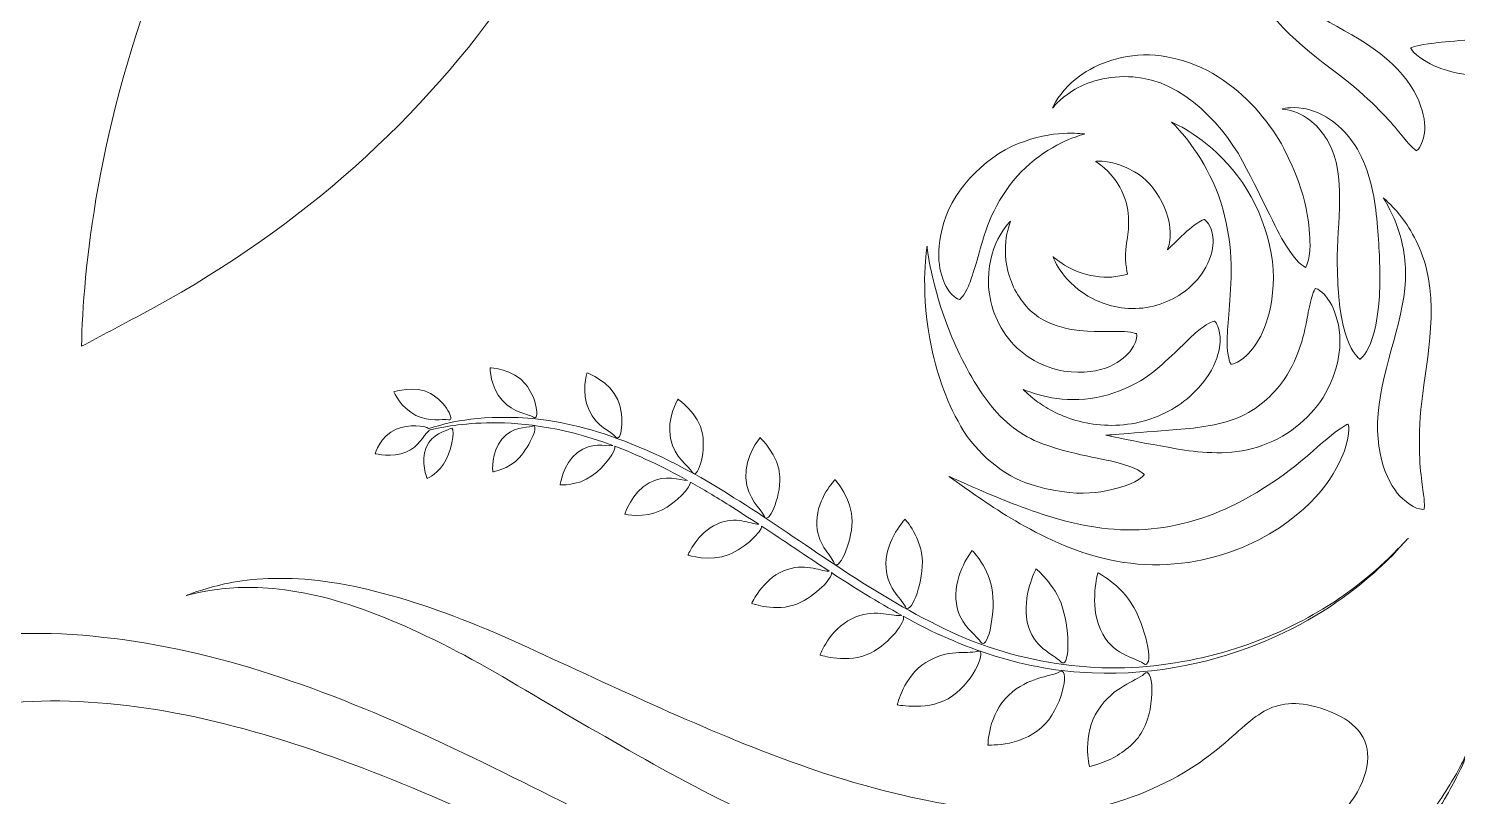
# Model space of a CAD drawing. Extents: x 272 to 570, y -510 to -85.
# Drawn here: x 366.2 to 419.9, y -322.7 to -293.9 of the extents above; entities that cross this region are included whole.
import ezdxf

# ---------------------------------------------------------------- set-up
doc = ezdxf.new("R2010")
doc.units = 0
doc.header["$MEASUREMENT"] = 0
doc.layers.add('Layer 1', color=7, linetype='Continuous')

msp = doc.modelspace()

# ---------------------------------------------------------------- linework, layer by layer
at = {"layer": 'Layer 1', "lineweight": 0}
for points, knots in [([(557.26, -428.987), (551.308, -387.897), (537.651, -351.436), (504.284, -324.924), (502.179, -323.251), (500.029, -321.698), (497.857, -320.198), (497.85, -320.186), (497.849, -320.178), (497.842, -320.165), (494.07, -313.318), (475.261, -287.817), (472.652, -270.415), (472.125, -266.903), (471.92, -263.338), (471.692, -259.797), (470.763, -245.379), (470.267, -230.936), (468.889, -216.548), (468.212, -209.477), (467.389, -202.387), (465.949, -195.426), (464.849, -190.104), (463.985, -182.192), (458.986, -178.931), (455.472, -176.638), (450.202, -176.753), (446.204, -175.918), (440.837, -174.796), (435.555, -173.309), (430.318, -171.692), (429.925, -171.571), (429.532, -171.483), (429.139, -171.379), (426.731, -165.821), (426.432, -160.379), (426.558, -157.057), (434.156, -153.314), (439.591, -143.29), (439.563, -131.489), (439.532, -118.154), (432.541, -107.109), (423.369, -104.865), (427.037, -103.332), (429.611, -99.709), (429.601, -95.486), (429.588, -89.887), (425.038, -85.359), (419.439, -85.373), (413.84, -85.386), (409.312, -89.936), (409.325, -95.534), (409.336, -99.876), (412.079, -103.564), (415.92, -104.999), (407.017, -107.569), (400.346, -118.5), (400.377, -131.582), (400.405, -143.383), (405.887, -153.381), (413.503, -157.088), (413.644, -160.387), (413.376, -165.778), (411.04, -171.308), (404.952, -172.487), (398.92, -174.461), (393.031, -175.989), (388.501, -177.164), (383.193, -176.433), (379.119, -179.12), (374.136, -182.405), (373.309, -190.321), (372.234, -195.648), (370.828, -202.617), (370.038, -209.71), (369.395, -216.784), (368.085, -231.178), (367.658, -245.623), (366.797, -260.046), (366.586, -263.588), (366.398, -267.154), (365.888, -270.669), (363.36, -288.082), (344.039, -315.749), (340.3, -322.614), (340.296, -322.62), (340.296, -322.624), (340.293, -322.63), (339.113, -323.503), (337.94, -324.392), (336.781, -325.322), (303.541, -351.992), (290.057, -388.517), (284.3, -429.635), (280.539, -456.493), (275.992, -483.154), (271.989, -509.907), (271.989, -509.907), (569.901, -509.907), (569.901, -509.907), (565.771, -483.169), (561.148, -455.828), (557.26, -428.987)], [0, 0, 0, 0, 1, 1, 1, 2, 2, 2, 3, 3, 3, 4, 4, 4, 5, 5, 5, 6, 6, 6, 7, 7, 7, 8, 8, 8, 9, 9, 9, 10, 10, 10, 11, 11, 11, 12, 12, 12, 13, 13, 13, 14, 14, 14, 15, 15, 15, 16, 16, 16, 17, 17, 17, 18, 18, 18, 19, 19, 19, 20, 20, 20, 21, 21, 21, 22, 22, 22, 23, 23, 23, 24, 24, 24, 25, 25, 25, 26, 26, 26, 27, 27, 27, 28, 28, 28, 29, 29, 29, 30, 30, 30, 31, 31, 31, 32, 32, 32, 33, 33, 33, 34, 34, 34, 34]), ([(371.358, -291.203), (375.047, -282.062), (385.612, -254.683), (385.882, -248.326), (385.996, -245.657), (385.813, -240.041), (385.562, -234.423), (390.387, -248.175), (392.677, -260.18), (390.596, -275.981), (388.926, -288.665), (381.632, -298.737), (370.441, -304.674), (369.702, -305.066), (368.97, -305.456), (368.233, -305.847), (368.298, -303.07), (368.795, -297.556), (371.358, -291.203)], [0, 0, 0, 0, 1, 1, 1, 2, 2, 2, 3, 3, 3, 4, 4, 4, 5, 5, 5, 6, 6, 6, 6]), ([(418.832, -295.252), (418.179, -294.91), (418.106, -294.661), (418.106, -294.661), (418.106, -294.661), (418.324, -294.535), (418.985, -294.472), (419.643, -294.376), (420.758, -294.408), (422.543, -293.864), (423.431, -293.585), (424.42, -293.122), (425.274, -292.43), (426.13, -291.752), (426.829, -290.81), (427.343, -289.883), (427.863, -288.956), (428.232, -288.063), (428.497, -287.426), (428.757, -286.786), (428.916, -286.397), (428.916, -286.397), (428.916, -286.397), (428.848, -286.812), (428.736, -287.496), (428.612, -288.179), (428.434, -289.137), (428.07, -290.207), (427.71, -291.271), (427.119, -292.46), (426.186, -293.414), (425.272, -294.369), (424.107, -295.042), (423.026, -295.38), (420.828, -296.044), (419.463, -295.555), (418.832, -295.252)], [0, 0, 0, 0, 1, 1, 1, 2, 2, 2, 3, 3, 3, 4, 4, 4, 5, 5, 5, 6, 6, 6, 7, 7, 7, 8, 8, 8, 9, 9, 9, 10, 10, 10, 11, 11, 11, 12, 12, 12, 12]), ([(416.155, -296.268), (415.215, -295.42), (413.385, -294.357), (412.51, -292.846), (412.079, -292.112), (411.923, -291.391), (411.878, -290.888), (411.834, -290.381), (411.876, -290.084), (411.876, -290.084), (411.876, -290.084), (411.936, -290.382), (412.12, -290.829), (412.302, -291.274), (412.634, -291.861), (413.144, -292.366), (414.144, -293.403), (415.933, -293.982), (417.194, -295.063), (418.441, -296.131), (418.699, -297.283), (418.614, -297.834), (418.537, -298.408), (418.314, -298.51), (418.314, -298.51), (418.314, -298.51), (418.128, -298.384), (417.842, -298.025), (417.542, -297.668), (417.144, -297.132), (416.155, -296.268)], [0, 0, 0, 0, 1, 1, 1, 2, 2, 2, 3, 3, 3, 4, 4, 4, 5, 5, 5, 6, 6, 6, 7, 7, 7, 8, 8, 8, 9, 9, 9, 10, 10, 10, 10]), ([(414.157, -302.889), (414.157, -302.889), (413.927, -302.805), (413.562, -302.274), (413.177, -301.755), (412.75, -300.737), (411.947, -299.185), (411.189, -297.66), (409.572, -295.844), (407.683, -295.745), (406.768, -295.669), (405.93, -295.931), (405.418, -296.263), (404.89, -296.585), (404.664, -296.916), (404.664, -296.916), (404.664, -296.916), (404.793, -296.54), (405.262, -296.07), (405.716, -295.594), (406.564, -295.081), (407.662, -294.95), (408.76, -294.803), (410.06, -295.16), (411.066, -295.865), (412.087, -296.557), (412.863, -297.524), (413.345, -298.426), (414.282, -300.25), (414.311, -301.405), (414.324, -302.046), (414.309, -302.697), (414.157, -302.889), (414.157, -302.889)], [0, 0, 0, 0, 1, 1, 1, 2, 2, 2, 3, 3, 3, 4, 4, 4, 5, 5, 5, 6, 6, 6, 7, 7, 7, 8, 8, 8, 9, 9, 9, 10, 10, 10, 11, 11, 11, 11]), ([(415.354, -303.017), (415.289, -301.55), (415.683, -299.691), (415.144, -298.455), (414.88, -297.828), (414.409, -297.367), (414, -297.161), (413.587, -296.949), (413.276, -296.949), (413.276, -296.949), (413.276, -296.949), (413.563, -296.842), (414.078, -296.925), (414.585, -297.006), (415.286, -297.354), (415.823, -298.039), (416.368, -298.732), (416.643, -299.682), (416.766, -300.564), (416.885, -301.454), (416.927, -302.263), (416.945, -302.992), (416.99, -305.883), (416.201, -306.331), (416.201, -306.331), (416.201, -306.331), (415.399, -305.908), (415.354, -303.017)], [0, 0, 0, 0, 1, 1, 1, 2, 2, 2, 3, 3, 3, 4, 4, 4, 5, 5, 5, 6, 6, 6, 7, 7, 7, 8, 8, 8, 9, 9, 9, 9]), ([(410.57, -299.452), (409.968, -298.214), (409.132, -297.44), (409.132, -297.44), (409.132, -297.44), (410.192, -297.858), (411.225, -299), (412.283, -300.096), (413.053, -302.037), (412.94, -303.558), (412.858, -305.075), (412.302, -305.839), (411.955, -306.182), (411.587, -306.531), (411.359, -306.519), (411.359, -306.519), (411.359, -306.519), (411.24, -306.333), (411.222, -305.872), (411.191, -305.408), (411.288, -304.694), (411.351, -303.494), (411.436, -302.296), (411.21, -300.684), (410.57, -299.452)], [0, 0, 0, 0, 1, 1, 1, 2, 2, 2, 3, 3, 3, 4, 4, 4, 5, 5, 5, 6, 6, 6, 7, 7, 7, 8, 8, 8, 8]), ([(403.99, -298.858), (403.046, -299.573), (402.376, -300.745), (402.104, -301.693), (401.81, -302.634), (401.677, -303.221), (401.506, -303.59), (401.347, -303.96), (401.178, -304.093), (401.178, -304.093), (401.178, -304.093), (400.959, -304.056), (400.715, -303.672), (400.489, -303.301), (400.191, -302.493), (400.592, -301.197), (400.963, -299.882), (402.333, -298.562), (403.609, -298.159), (404.239, -297.93), (404.817, -297.861), (405.22, -297.854), (405.626, -297.847), (405.862, -297.884), (405.862, -297.884), (405.862, -297.884), (404.899, -298.124), (403.99, -298.858)], [0, 0, 0, 0, 1, 1, 1, 2, 2, 2, 3, 3, 3, 4, 4, 4, 5, 5, 5, 6, 6, 6, 7, 7, 7, 8, 8, 8, 9, 9, 9, 9]), ([(407.472, -301.757), (407.56, -301.245), (407.558, -300.511), (407.184, -299.877), (406.844, -299.25), (406.278, -298.91), (406.278, -298.91), (406.278, -298.91), (406.94, -298.819), (407.738, -299.306), (408.549, -299.731), (409.229, -300.986), (409.051, -301.955), (409.035, -302.063), (409, -302.138), (408.975, -302.232), (409.374, -301.855), (409.659, -301.553), (409.888, -301.374), (410.152, -301.153), (410.353, -301.09), (410.353, -301.09), (410.353, -301.09), (410.554, -301.18), (410.655, -301.585), (410.744, -301.964), (410.721, -302.806), (409.789, -303.651), (409.325, -304.055), (408.642, -304.379), (407.915, -304.422), (407.194, -304.473), (406.506, -304.265), (405.994, -303.964), (405.477, -303.661), (405.134, -303.272), (404.941, -302.979), (404.748, -302.682), (404.681, -302.487), (404.681, -302.487), (404.681, -302.487), (405.318, -303.089), (406.276, -303.22), (406.694, -303.295), (407.102, -303.245), (407.481, -303.14), (407.414, -302.875), (407.353, -302.406), (407.472, -301.757)], [0, 0, 0, 0, 1, 1, 1, 2, 2, 2, 3, 3, 3, 4, 4, 4, 5, 5, 5, 6, 6, 6, 7, 7, 7, 8, 8, 8, 9, 9, 9, 10, 10, 10, 11, 11, 11, 12, 12, 12, 13, 13, 13, 14, 14, 14, 15, 15, 15, 16, 16, 16, 16]), ([(418.562, -311.228), (418.64, -311.728), (418.608, -311.956), (418.608, -311.956), (418.608, -311.956), (418.367, -312.034), (417.88, -311.636), (417.404, -311.263), (416.735, -310.172), (416.877, -308.373), (417.02, -306.555), (417.957, -304.678), (417.908, -303.065), (417.902, -302.262), (417.691, -301.541), (417.478, -301.051), (417.265, -300.558), (417.074, -300.281), (417.074, -300.281), (417.074, -300.281), (417.337, -300.486), (417.691, -300.923), (418.042, -301.356), (418.472, -302.048), (418.696, -302.958), (419.167, -304.819), (418.542, -307.068), (418.463, -308.493), (418.36, -309.967), (418.496, -310.719), (418.562, -311.228)], [0, 0, 0, 0, 1, 1, 1, 2, 2, 2, 3, 3, 3, 4, 4, 4, 5, 5, 5, 6, 6, 6, 7, 7, 7, 8, 8, 8, 9, 9, 9, 10, 10, 10, 10]), ([(402.697, -301.679), (402.912, -301.316), (403.091, -301.147), (403.091, -301.147), (403.091, -301.147), (402.993, -301.379), (402.931, -301.764), (402.868, -302.147), (402.874, -302.688), (403.047, -303.23), (403.219, -303.771), (403.558, -304.298), (403.983, -304.633), (404.4, -304.974), (404.911, -305.131), (405.359, -305.211), (406.264, -305.348), (406.833, -305.271), (407.225, -305.291), (407.616, -305.294), (407.817, -305.373), (407.817, -305.373), (407.817, -305.373), (407.894, -305.589), (407.614, -305.984), (407.352, -306.344), (406.572, -306.996), (405.087, -306.779), (404.368, -306.657), (403.546, -306.249), (403.009, -305.556), (402.468, -304.878), (402.252, -304.039), (402.259, -303.335), (402.266, -302.621), (402.486, -302.04), (402.697, -301.679)], [0, 0, 0, 0, 1, 1, 1, 2, 2, 2, 3, 3, 3, 4, 4, 4, 5, 5, 5, 6, 6, 6, 7, 7, 7, 8, 8, 8, 9, 9, 9, 10, 10, 10, 11, 11, 11, 12, 12, 12, 12]), ([(399.956, -302.093), (399.956, -302.093), (400.109, -303.596), (400.823, -305.343), (401.176, -306.207), (401.66, -307.158), (402.245, -307.93), (402.832, -308.717), (403.529, -309.213), (404.25, -309.487), (405.711, -310.01), (406.795, -310.07), (407.365, -310.289), (407.955, -310.47), (408.107, -310.657), (408.107, -310.657), (408.107, -310.657), (407.984, -310.867), (407.385, -311.084), (406.795, -311.243), (405.671, -311.66), (403.66, -310.964), (402.659, -310.601), (401.659, -309.691), (401.118, -308.66), (400.551, -307.632), (400.244, -306.548), (400.059, -305.562), (399.697, -303.58), (399.956, -302.093), (399.956, -302.093)], [0, 0, 0, 0, 1, 1, 1, 2, 2, 2, 3, 3, 3, 4, 4, 4, 5, 5, 5, 6, 6, 6, 7, 7, 7, 8, 8, 8, 9, 9, 9, 10, 10, 10, 10]), ([(409.637, -308.944), (410.459, -308.872), (411.341, -308.719), (412.012, -308.331), (412.697, -307.949), (413.215, -307.363), (413.533, -306.81), (414.144, -305.69), (414.178, -304.853), (414.305, -304.365), (414.397, -303.866), (414.522, -303.674), (414.522, -303.674), (414.522, -303.674), (414.765, -303.697), (415.085, -304.209), (415.349, -304.686), (415.831, -305.883), (414.908, -307.61), (414.435, -308.435), (413.58, -309.193), (412.555, -309.559), (411.514, -309.937), (410.462, -309.861), (409.614, -309.739), (407.924, -309.46), (406.665, -309.181), (406.665, -309.181), (406.665, -309.181), (407.964, -309.077), (409.637, -308.944)], [0, 0, 0, 0, 1, 1, 1, 2, 2, 2, 3, 3, 3, 4, 4, 4, 5, 5, 5, 6, 6, 6, 7, 7, 7, 8, 8, 8, 9, 9, 9, 10, 10, 10, 10]), ([(405.648, -307.838), (406.841, -307.822), (408.046, -307.212), (408.759, -306.541), (409.492, -305.889), (409.888, -305.439), (410.214, -305.196), (410.529, -304.945), (410.741, -304.903), (410.741, -304.903), (410.741, -304.903), (410.919, -305.038), (410.95, -305.499), (410.97, -305.937), (410.834, -306.819), (409.798, -307.745), (409.281, -308.192), (408.557, -308.576), (407.772, -308.725), (406.991, -308.881), (406.194, -308.814), (405.542, -308.626), (404.886, -308.437), (404.377, -308.136), (404.051, -307.89), (403.723, -307.642), (403.561, -307.462), (403.561, -307.462), (403.561, -307.462), (404.475, -307.894), (405.648, -307.838)], [0, 0, 0, 0, 1, 1, 1, 2, 2, 2, 3, 3, 3, 4, 4, 4, 5, 5, 5, 6, 6, 6, 7, 7, 7, 8, 8, 8, 9, 9, 9, 10, 10, 10, 10]), ([(383.564, -306.651), (383.564, -306.651), (384.442, -306.704), (384.882, -307.248), (385.327, -307.78), (385.426, -308.668), (385.19, -308.509), (384.942, -308.348), (384.47, -308.37), (384.022, -307.873), (383.565, -307.375), (383.564, -306.651), (383.564, -306.651)], [0, 0, 0, 0, 1, 1, 1, 2, 2, 2, 3, 3, 3, 4, 4, 4, 4]), ([(387.199, -306.839), (387.199, -306.839), (388.076, -307.168), (388.351, -307.857), (388.637, -308.533), (388.478, -309.486), (388.282, -309.25), (388.073, -309.013), (387.579, -308.893), (387.274, -308.237), (386.958, -307.59), (387.199, -306.839), (387.199, -306.839)], [0, 0, 0, 0, 1, 1, 1, 2, 2, 2, 3, 3, 3, 4, 4, 4, 4]), ([(379.953, -307.55), (379.953, -307.55), (380.754, -307.295), (381.326, -307.614), (381.901, -307.933), (382.263, -308.668), (382.007, -308.608), (381.739, -308.55), (381.338, -308.713), (380.782, -308.439), (380.215, -308.163), (379.953, -307.55), (379.953, -307.55)], [0, 0, 0, 0, 1, 1, 1, 2, 2, 2, 3, 3, 3, 4, 4, 4, 4]), ([(391.159, -310.581), (390.989, -310.293), (390.494, -310.056), (390.336, -309.306), (390.171, -308.552), (390.613, -307.832), (390.613, -307.832), (390.613, -307.832), (391.401, -308.366), (391.532, -309.134), (391.671, -309.898), (391.321, -310.868), (391.159, -310.581)], [0, 0, 0, 0, 1, 1, 1, 2, 2, 2, 3, 3, 3, 4, 4, 4, 4]), ([(412.668, -316.893), (410.857, -317.661), (408.575, -318.204), (406.15, -318.093), (403.72, -318.024), (401.228, -317.191), (399.065, -315.97), (399.179, -316.145), (398.567, -316.983), (397.833, -317.351), (396.99, -317.775), (395.941, -317.426), (395.941, -317.426), (395.941, -317.426), (396.298, -316.462), (397.136, -316.065), (397.97, -315.665), (398.561, -315.984), (398.965, -315.938), (398.983, -315.935), (398.997, -315.938), (399.011, -315.94), (398.092, -315.438), (397.215, -314.886), (396.369, -314.334), (396.418, -314.532), (395.777, -315.22), (395.092, -315.503), (394.286, -315.835), (393.38, -315.488), (393.38, -315.488), (393.38, -315.488), (393.771, -314.604), (394.569, -314.27), (395.368, -313.938), (395.896, -314.284), (396.275, -314.278), (396.275, -314.278), (396.286, -314.28), (396.286, -314.28), (395.414, -313.699), (394.564, -313.133), (393.749, -312.59), (393.767, -312.788), (393.152, -313.395), (392.532, -313.653), (391.788, -313.96), (390.986, -313.675), (390.986, -313.675), (390.986, -313.675), (391.342, -312.838), (392.077, -312.513), (392.809, -312.192), (393.297, -312.515), (393.649, -312.524), (393.27, -312.28), (392.897, -312.041), (392.535, -311.808), (392.029, -311.493), (391.548, -311.202), (391.076, -310.939), (391.102, -311.124), (390.55, -311.712), (389.999, -311.993), (389.337, -312.322), (388.614, -312.138), (388.614, -312.138), (388.614, -312.138), (388.876, -311.33), (389.529, -310.969), (390.177, -310.616), (390.648, -310.886), (390.974, -310.881), (389.993, -310.338), (389.086, -309.912), (388.244, -309.596), (388.319, -309.744), (387.861, -310.368), (387.385, -310.711), (386.828, -311.094), (386.186, -311.046), (386.186, -311.046), (386.186, -311.046), (386.3, -310.263), (386.842, -309.831), (387.389, -309.412), (387.869, -309.614), (388.166, -309.567), (388.166, -309.567), (388.169, -309.567), (388.169, -309.567), (386.126, -308.808), (384.535, -308.693), (383.428, -308.717), (382.314, -308.748), (381.658, -308.907), (381.283, -308.987), (381.281, -309.003), (381.273, -309.018), (381.252, -309.033), (381.043, -309.201), (380.923, -309.606), (380.404, -309.812), (379.898, -310.028), (379.252, -309.875), (379.252, -309.875), (379.252, -309.875), (379.443, -309.211), (380.044, -308.953), (380.514, -308.759), (381.133, -308.814), (381.258, -308.935), (381.732, -308.792), (382.715, -308.446), (384.616, -308.522), (386.506, -308.577), (389.306, -309.328), (392.713, -311.524), (395.032, -312.958), (397.507, -314.909), (400.342, -316.307), (403.153, -317.762), (406.45, -318.21), (409.271, -317.718), (412.109, -317.278), (414.412, -316.069), (415.856, -314.992), (416.584, -314.453), (417.121, -313.958), (417.472, -313.602), (417.82, -313.24), (418.01, -313.043), (418.01, -313.043), (418.01, -313.043), (417.895, -313.166), (417.682, -313.397), (417.476, -313.636), (417.152, -313.962), (416.716, -314.35), (415.842, -315.115), (414.5, -316.141), (412.668, -316.893)], [0, 0, 0, 0, 1, 1, 1, 2, 2, 2, 3, 3, 3, 4, 4, 4, 5, 5, 5, 6, 6, 6, 7, 7, 7, 8, 8, 8, 9, 9, 9, 10, 10, 10, 11, 11, 11, 12, 12, 12, 13, 13, 13, 14, 14, 14, 15, 15, 15, 16, 16, 16, 17, 17, 17, 18, 18, 18, 19, 19, 19, 20, 20, 20, 21, 21, 21, 22, 22, 22, 23, 23, 23, 24, 24, 24, 25, 25, 25, 26, 26, 26, 27, 27, 27, 28, 28, 28, 29, 29, 29, 30, 30, 30, 31, 31, 31, 32, 32, 32, 33, 33, 33, 34, 34, 34, 35, 35, 35, 36, 36, 36, 37, 37, 37, 38, 38, 38, 39, 39, 39, 40, 40, 40, 41, 41, 41, 42, 42, 42, 43, 43, 43, 44, 44, 44, 45, 45, 45, 46, 46, 46, 47, 47, 47, 47]), ([(384.005, -309.328), (384.419, -308.837), (384.894, -308.932), (385.152, -308.838), (385.421, -308.745), (385.077, -309.559), (384.663, -310.022), (384.244, -310.473), (383.663, -310.556), (383.663, -310.556), (383.663, -310.556), (383.601, -309.817), (384.005, -309.328)], [0, 0, 0, 0, 1, 1, 1, 2, 2, 2, 3, 3, 3, 4, 4, 4, 4]), ([(404.44, -313.022), (403.315, -312.477), (402.42, -311.872), (401.783, -311.439), (401.156, -310.996), (400.775, -310.727), (400.775, -310.727), (400.775, -310.727), (401.201, -310.913), (401.904, -311.221), (402.607, -311.522), (403.592, -311.946), (404.727, -312.28), (405.858, -312.618), (407.151, -312.826), (408.369, -312.697), (409.597, -312.581), (410.753, -312.171), (411.68, -311.691), (413.532, -310.708), (414.377, -309.783), (414.953, -309.328), (415.506, -308.844), (415.756, -308.764), (415.756, -308.764), (415.756, -308.764), (415.873, -309.008), (415.612, -309.773), (415.336, -310.491), (414.636, -311.918), (412.407, -313.105), (411.301, -313.681), (409.872, -314.065), (408.417, -314.038), (406.949, -314.025), (405.558, -313.567), (404.44, -313.022)], [0, 0, 0, 0, 1, 1, 1, 2, 2, 2, 3, 3, 3, 4, 4, 4, 5, 5, 5, 6, 6, 6, 7, 7, 7, 8, 8, 8, 9, 9, 9, 10, 10, 10, 11, 11, 11, 12, 12, 12, 12]), ([(381.17, -309.636), (381.41, -309.095), (381.86, -309.072), (382.068, -308.927), (382.285, -308.779), (382.162, -309.594), (381.918, -310.096), (381.67, -310.601), (381.198, -310.805), (381.198, -310.805), (381.198, -310.805), (380.937, -310.169), (381.17, -309.636)], [0, 0, 0, 0, 1, 1, 1, 2, 2, 2, 3, 3, 3, 4, 4, 4, 4]), ([(393.693, -309.271), (393.693, -309.271), (394.399, -309.925), (394.431, -310.743), (394.466, -311.561), (393.996, -312.554), (393.854, -312.232), (393.708, -311.908), (393.212, -311.593), (393.162, -310.78), (393.109, -309.963), (393.693, -309.271), (393.693, -309.271)], [0, 0, 0, 0, 1, 1, 1, 2, 2, 2, 3, 3, 3, 4, 4, 4, 4]), ([(397.145, -312.417), (397.133, -313.276), (396.615, -314.328), (396.472, -313.98), (396.329, -313.632), (395.811, -313.276), (395.821, -312.412), (395.83, -311.546), (396.503, -310.852), (396.503, -310.852), (396.503, -310.852), (397.158, -311.559), (397.145, -312.417)], [0, 0, 0, 0, 1, 1, 1, 2, 2, 2, 3, 3, 3, 4, 4, 4, 4]), ([(399.781, -313.93), (399.791, -314.829), (399.316, -315.981), (399.142, -315.619), (398.973, -315.262), (398.409, -314.903), (398.416, -313.99), (398.426, -313.079), (399.131, -312.332), (399.131, -312.332), (399.131, -312.332), (399.772, -313.033), (399.781, -313.93)], [0, 0, 0, 0, 1, 1, 1, 2, 2, 2, 3, 3, 3, 4, 4, 4, 4]), ([(401.966, -316.936), (401.742, -316.585), (401.104, -316.282), (401.037, -315.318), (400.979, -314.366), (401.647, -313.507), (401.647, -313.507), (401.647, -313.507), (402.304, -314.148), (402.412, -315.075), (402.519, -316.01), (402.204, -317.289), (401.966, -316.936)], [0, 0, 0, 0, 1, 1, 1, 2, 2, 2, 3, 3, 3, 4, 4, 4, 4]), ([(385.273, -317.279), (388.573, -318.784), (392.037, -320.445), (395.198, -321.548), (398.353, -322.686), (401.184, -323.185), (402.988, -323.324), (406.688, -323.734), (409.713, -321.99), (411.136, -320.717), (411.881, -320.079), (412.339, -319.606), (412.919, -319.388), (413.501, -319.182), (414.225, -319.154), (415.287, -319.643), (416.263, -320.087), (416.675, -320.82), (416.415, -321.8), (416.172, -322.772), (415.224, -323.905), (413.827, -324.728), (411.009, -326.425), (406.786, -326.69), (402.722, -326.234), (400.654, -326.076), (397.505, -325.303), (394.285, -323.838), (391.044, -322.405), (387.711, -320.392), (384.603, -318.578), (381.533, -316.727), (378.501, -315.352), (376.09, -315.017), (374.897, -314.826), (373.895, -314.876), (373.215, -314.983), (372.531, -315.083), (372.156, -315.198), (372.156, -315.198), (372.156, -315.198), (372.513, -315.04), (373.19, -314.86), (373.863, -314.673), (374.88, -314.503), (376.133, -314.562), (378.653, -314.624), (381.991, -315.726), (385.273, -317.279)], [0, 0, 0, 0, 1, 1, 1, 2, 2, 2, 3, 3, 3, 4, 4, 4, 5, 5, 5, 6, 6, 6, 7, 7, 7, 8, 8, 8, 9, 9, 9, 10, 10, 10, 11, 11, 11, 12, 12, 12, 13, 13, 13, 14, 14, 14, 15, 15, 15, 16, 16, 16, 16]), ([(404.974, -317.683), (404.673, -317.354), (403.94, -317.191), (403.718, -316.189), (403.512, -315.212), (404.044, -314.196), (404.044, -314.196), (404.044, -314.196), (404.218, -314.326), (404.426, -314.584), (404.638, -314.828), (404.897, -315.177), (405.042, -315.661), (405.338, -316.605), (405.3, -317.989), (404.974, -317.683)], [0, 0, 0, 0, 1, 1, 1, 2, 2, 2, 3, 3, 3, 4, 4, 4, 5, 5, 5, 5]), ([(408.074, -317.748), (407.694, -317.476), (406.904, -317.452), (406.46, -316.469), (406.039, -315.505), (406.363, -314.342), (406.363, -314.342), (406.363, -314.342), (406.573, -314.44), (406.845, -314.662), (407.118, -314.868), (407.462, -315.179), (407.717, -315.648), (408.226, -316.556), (408.474, -317.999), (408.074, -317.748)], [0, 0, 0, 0, 1, 1, 1, 2, 2, 2, 3, 3, 3, 4, 4, 4, 5, 5, 5, 5]), ([(350.726, -325.126), (351.872, -322.824), (354.205, -320.344), (357.462, -318.73), (360.687, -317.111), (364.832, -316.239), (369.072, -316.766), (373.299, -317.213), (377.49, -318.749), (381.452, -320.583), (385.432, -322.418), (389.246, -324.546), (393.093, -326.197), (396.925, -327.864), (400.822, -329.024), (404.505, -329.226), (408.168, -329.416), (411.531, -328.545), (414.057, -327.255), (416.608, -325.965), (418.266, -324.22), (419.188, -322.896), (419.632, -322.217), (419.957, -321.668), (420.124, -321.27), (420.308, -320.879), (420.406, -320.673), (420.406, -320.673), (420.406, -320.673), (420.319, -320.884), (420.153, -321.283), (420.006, -321.692), (419.708, -322.257), (419.293, -322.965), (418.429, -324.345), (416.83, -326.207), (414.274, -327.657), (411.743, -329.102), (408.324, -330.173), (404.474, -330.15), (400.639, -330.117), (396.533, -329.087), (392.544, -327.551), (388.539, -326.031), (384.605, -324.047), (380.652, -322.413), (376.709, -320.771), (372.688, -319.491), (368.845, -319.221), (365.028, -318.876), (361.469, -319.773), (358.745, -321.215), (356.007, -322.663), (354.21, -324.688), (353.322, -326.467), (351.399, -330.029), (352.422, -334.409), (354.555, -336.996), (356.689, -339.711), (359.693, -340.496), (362.127, -340.443), (364.597, -340.379), (366.455, -339.652), (367.791, -339.216), (369.134, -338.783), (370.158, -338.596), (371.02, -339.398), (371.801, -340.111), (371.585, -341.417), (370.043, -342.817), (368.535, -344.192), (365.63, -345.446), (361.995, -345.272), (360.19, -345.183), (358.213, -344.694), (356.32, -343.692), (354.433, -342.664), (352.709, -341.084), (351.495, -339.128), (350.254, -337.185), (349.477, -334.881), (349.267, -332.448), (349.074, -330.029), (349.505, -327.393), (350.726, -325.126)], [0, 0, 0, 0, 1, 1, 1, 2, 2, 2, 3, 3, 3, 4, 4, 4, 5, 5, 5, 6, 6, 6, 7, 7, 7, 8, 8, 8, 9, 9, 9, 10, 10, 10, 11, 11, 11, 12, 12, 12, 13, 13, 13, 14, 14, 14, 15, 15, 15, 16, 16, 16, 17, 17, 17, 18, 18, 18, 19, 19, 19, 20, 20, 20, 21, 21, 21, 22, 22, 22, 23, 23, 23, 24, 24, 24, 25, 25, 25, 26, 26, 26, 27, 27, 27, 28, 28, 28, 28]), ([(398.84, -319.293), (398.84, -319.293), (399.073, -318.23), (399.917, -317.703), (400.747, -317.176), (401.422, -317.404), (401.838, -317.284), (402.238, -317.156), (401.734, -318.38), (400.908, -318.962), (400.076, -319.554), (398.84, -319.293), (398.84, -319.293)], [0, 0, 0, 0, 1, 1, 1, 2, 2, 2, 3, 3, 3, 4, 4, 4, 4]), ([(402.242, -320.807), (402.242, -320.807), (402.241, -319.653), (403.022, -318.932), (403.778, -318.225), (404.528, -318.271), (404.925, -318.057), (405.301, -317.815), (405.105, -319.209), (404.392, -320.012), (404.037, -320.401), (403.5, -320.626), (403.049, -320.728), (402.601, -320.816), (402.242, -320.807), (402.242, -320.807)], [0, 0, 0, 0, 1, 1, 1, 2, 2, 2, 3, 3, 3, 4, 4, 4, 5, 5, 5, 5]), ([(406.373, -319.494), (406.971, -318.579), (407.753, -318.451), (408.106, -318.131), (408.433, -317.794), (408.57, -319.265), (408.043, -320.267), (407.777, -320.752), (407.285, -321.111), (406.851, -321.327), (406.416, -321.528), (406.049, -321.608), (406.049, -321.608), (406.049, -321.608), (405.754, -320.427), (406.373, -319.494)], [0, 0, 0, 0, 1, 1, 1, 2, 2, 2, 3, 3, 3, 4, 4, 4, 5, 5, 5, 5])]:
    msp.add_open_spline(points, degree=3, knots=knots, dxfattribs=at)

doc.saveas('drawing.dxf')
